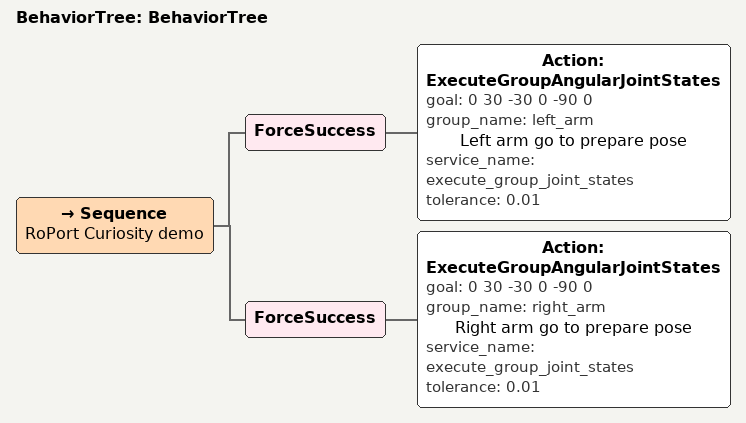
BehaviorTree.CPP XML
<?xml version="1.0"?>
<root main_tree_to_execute="BehaviorTree">
    <BehaviorTree ID="BehaviorTree">
        <Sequence name="RoPort Curiosity demo">
            <ForceSuccess>
                <Action ID="ExecuteGroupAngularJointStates" goal="0 30 -30 0 -90 0" group_name="left_arm" name="Left arm go to prepare pose" service_name="execute_group_joint_states" tolerance="0.01"/>
            </ForceSuccess>
            <ForceSuccess>
                <Action ID="ExecuteGroupAngularJointStates" goal="0 30 -30 0 -90 0" group_name="right_arm" name="Right arm go to prepare pose" service_name="execute_group_joint_states" tolerance="0.01"/>
            </ForceSuccess>
        </Sequence>
    </BehaviorTree>
</root>
